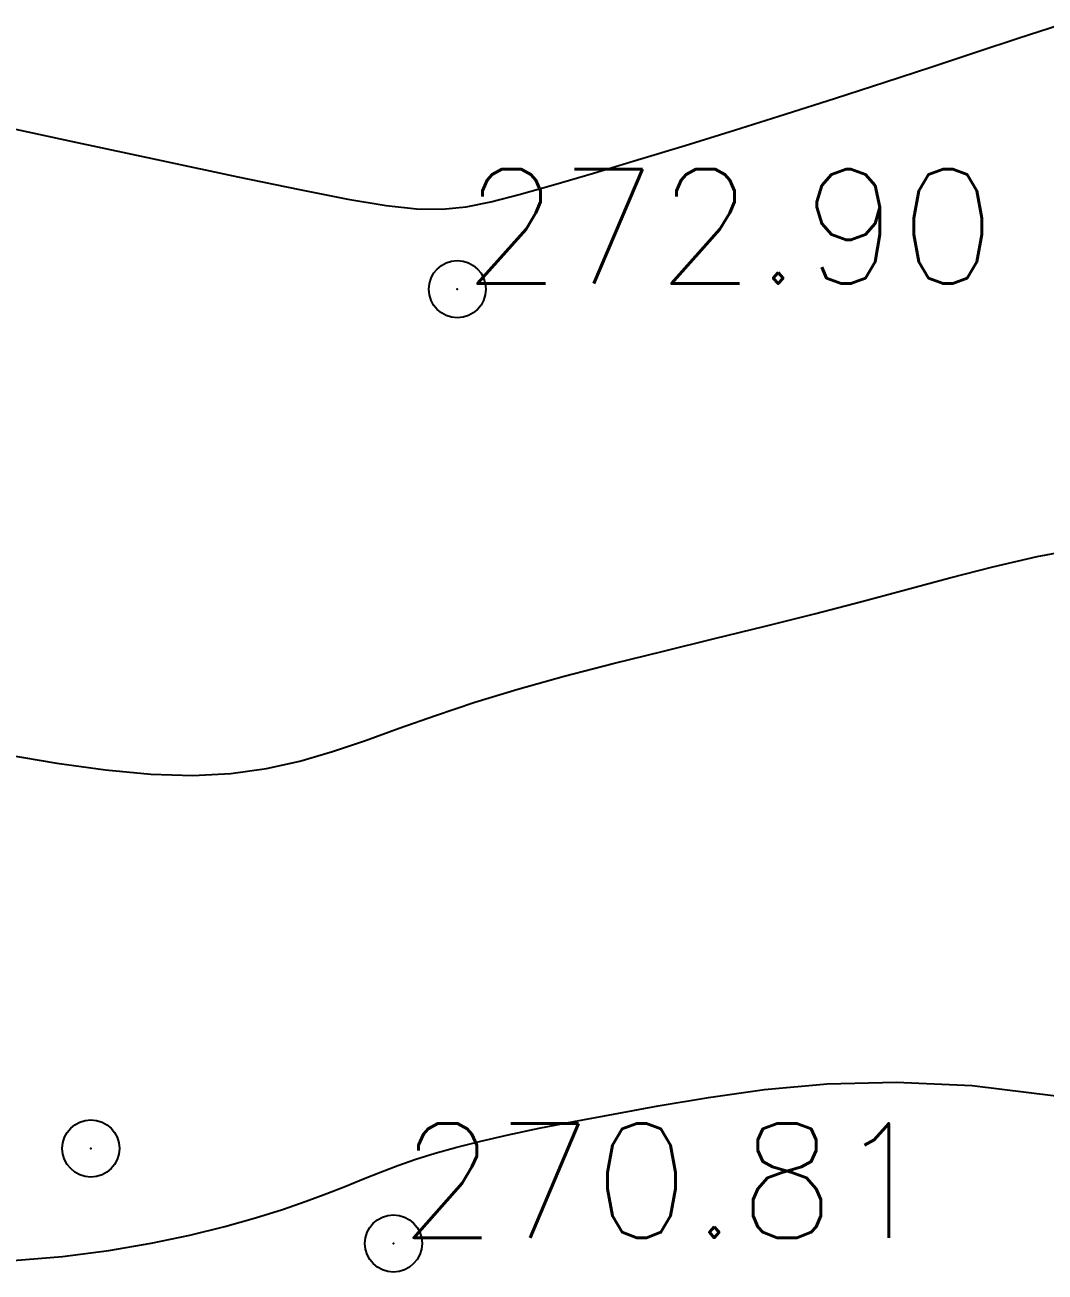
# Model space of a CAD drawing. Header units: millimetres. Extents: x 524954 to 526204, y 9523489 to 9524010.
# Drawn here: x 525857.96 to 525866.89, y 9523660.17 to 9523671.08 of the extents above; entities that cross this region are included whole.
import ezdxf

# ---------------------------------------------------------------- set-up
doc = ezdxf.new("R2010")
doc.units = ezdxf.units.MM
doc.header["$PDMODE"] = 32
doc.header["$PDSIZE"] = 0.5
for name, color, linetype in [('CN_01_00', 3, 'Continuous'), ('CN_02_00', 4, 'Continuous'), ('TopoAlt', 3, 'Continuous'), ('TOPOJIS', 7, 'Continuous')]:
    doc.layers.add(name, color=color, linetype=linetype)
doc.styles.add('Simplex 1.0', font='Simplex.shx', dxfattribs={"width": 0.99, "height": 1})

# ---------------------------------------------------------------- blocks, each defined once
blk = doc.blocks.new('TCPOINT M')
at = {"color": 0}
blk.add_point((0, 0), dxfattribs=at)
at = {"layer": 'TopoAlt', "style": 'Simplex 1.0', "width": 0.99}
blk.add_attdef('ALT', (0.15, 0.15), '', height=1, dxfattribs=at)

msp = doc.modelspace()

# ---------------------------------------------------------------- linework, layer by layer
at = {"layer": 'CN_01_00', "flags": 128}
for points, elevation in [([(525857.521, 9523670.242), (525858.374, 9523670.059), (525859.152, 9523669.893), (525859.822, 9523669.751), (525860.361, 9523669.638), (525860.785, 9523669.554), (525861.118, 9523669.499), (525861.384, 9523669.47), (525861.61, 9523669.467), (525861.818, 9523669.488), (525862.035, 9523669.531), (525862.284, 9523669.596), (525862.585, 9523669.681), (525862.933, 9523669.782), (525863.32, 9523669.898), (525863.735, 9523670.024), (525864.168, 9523670.158), (525864.61, 9523670.297), (525865.052, 9523670.438), (525865.483, 9523670.578), (525865.895, 9523670.713), (525866.288, 9523670.843), (525866.66, 9523670.965), (525867.012, 9523671.079)], 273), ([(525857.854, 9523660.27), (525858.288, 9523660.306), (525858.691, 9523660.358), (525859.062, 9523660.421), (525859.401, 9523660.492), (525859.706, 9523660.568), (525859.976, 9523660.644), (525860.212, 9523660.718), (525860.418, 9523660.789), (525860.601, 9523660.857), (525860.766, 9523660.922), (525860.92, 9523660.984), (525861.07, 9523661.044), (525861.22, 9523661.101), (525861.378, 9523661.157), (525861.549, 9523661.211), (525861.738, 9523661.263), (525861.949, 9523661.316), (525862.188, 9523661.37), (525862.457, 9523661.427), (525862.763, 9523661.487), (525863.109, 9523661.552), (525863.5, 9523661.623), (525863.939, 9523661.698), (525864.431, 9523661.767), (525864.978, 9523661.816), (525865.583, 9523661.832), (525866.249, 9523661.801), (525866.979, 9523661.711)], 271)]:
    msp.add_lwpolyline(points, dxfattribs=dict(at, elevation=elevation))
at = {"layer": 'CN_02_00', "elevation": 272, "flags": 128}
msp.add_lwpolyline([(525857.792, 9523664.698), (525858.238, 9523664.621), (525858.662, 9523664.562), (525859.059, 9523664.525), (525859.426, 9523664.514), (525859.761, 9523664.531), (525860.071, 9523664.574), (525860.364, 9523664.639), (525860.65, 9523664.722), (525860.937, 9523664.819), (525861.234, 9523664.926), (525861.55, 9523665.039), (525861.894, 9523665.154), (525862.272, 9523665.268), (525862.678, 9523665.381), (525863.106, 9523665.492), (525863.547, 9523665.602), (525863.993, 9523665.711), (525864.436, 9523665.819), (525864.869, 9523665.927), (525865.283, 9523666.034), (525865.674, 9523666.14), (525866.052, 9523666.242), (525866.428, 9523666.34), (525866.815, 9523666.428), (525867.226, 9523666.506)], dxfattribs=at)

# ---------------------------------------------------------------- block references
at = {"layer": 'TOPOJIS'}
ref = msp.add_blockref('TCPOINT M', (525861.742, 9523668.767, 272.9), dxfattribs=at)
ref.add_attrib('ALT', '272.90', (525861.792, 9523668.817, 272.9), dxfattribs={"layer": 'TopoAlt', "height": 1, "style": 'Simplex 1.0', "width": 0.99})
msp.add_blockref('TCPOINT M', (525858.535, 9523661.251, 271.42), dxfattribs=at)
ref = msp.add_blockref('TCPOINT M', (525861.183, 9523660.42, 270.81), dxfattribs=at)
ref.add_attrib('ALT', '270.81', (525861.233, 9523660.47, 270.81), dxfattribs={"layer": 'TopoAlt', "height": 1, "style": 'Simplex 1.0', "width": 0.99})

doc.saveas('drawing.dxf')
